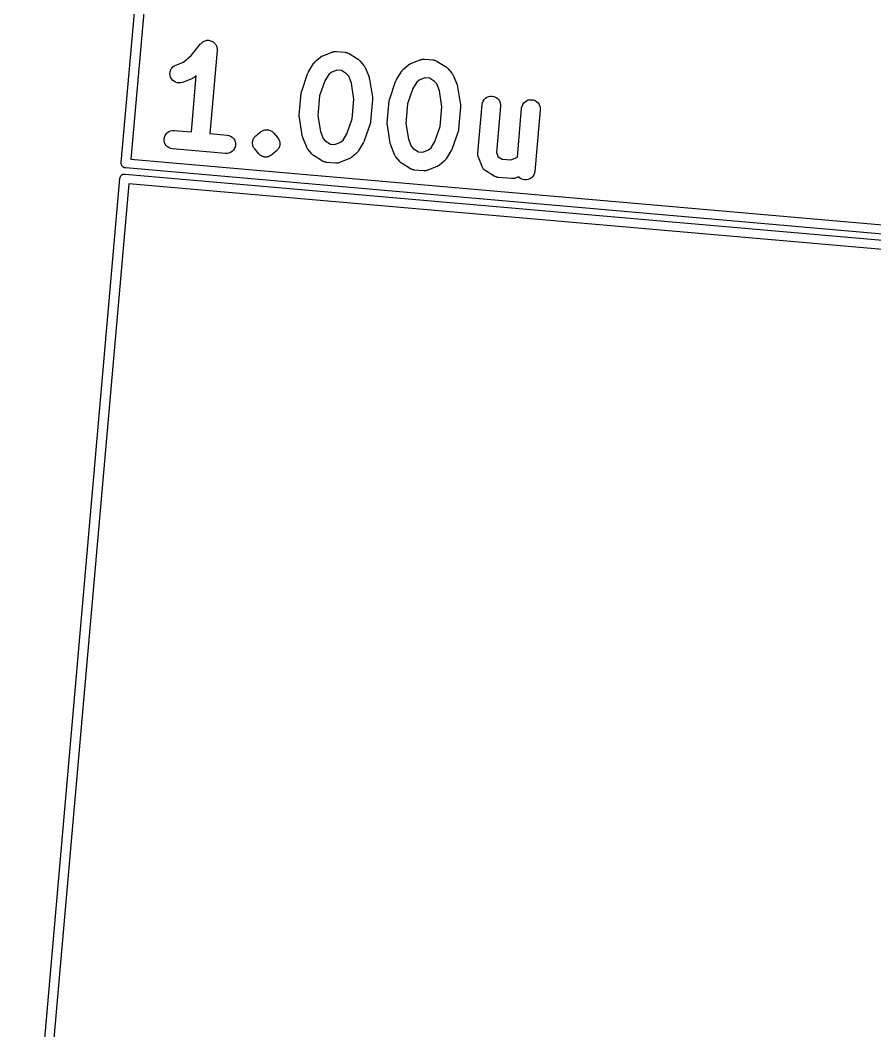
# Model space of a CAD drawing. Extents: x 72 to 342, y -189 to -99.
# Drawn here: x 73.85 to 87.88, y -134.71 to -118.11 of the extents above; entities that cross this region are included whole.
import ezdxf

# ---------------------------------------------------------------- set-up
doc = ezdxf.new("R2010")
doc.units = 0
doc.header["$MEASUREMENT"] = 0
doc.layers.add('BLACK', color=7, linetype='CONTINUOUS')

msp = doc.modelspace()

# ---------------------------------------------------------------- linework, layer by layer
at = {"layer": 'BLACK', "linetype": 'CONTINUOUS'}
for p, q in [((75.5059, -120.447), (77.1434, -101.73)), ((77.2889, -101.815), (75.664, -120.388)), ((76.6555, -118.687), (76.8096, -118.495)), ((76.8096, -118.495), (76.8108, -118.493)), ((76.8108, -118.493), (76.8108, -118.493)), ((76.8108, -118.493), (76.8108, -118.493)), ((76.8108, -118.493), (76.811, -118.493)), ((76.811, -118.493), (76.8215, -118.483)), ((76.8215, -118.483), (76.8319, -118.472)), ((76.8319, -118.472), (76.832, -118.472)), ((76.832, -118.472), (76.8442, -118.464)), ((76.832, -118.472), (76.832, -118.472)), ((76.8442, -118.464), (76.8566, -118.456)), ((76.8566, -118.456), (76.8567, -118.456)), ((76.8567, -118.456), (76.8568, -118.456)), ((76.8568, -118.456), (76.8704, -118.45)), ((76.8704, -118.45), (76.884, -118.444)), ((76.884, -118.444), (76.8841, -118.444)), ((76.8841, -118.444), (76.8843, -118.444)), ((76.8843, -118.444), (76.8988, -118.441)), ((76.8988, -118.441), (76.9132, -118.438)), ((76.9132, -118.438), (76.9133, -118.438)), ((76.9133, -118.438), (76.9134, -118.438)), ((76.9134, -118.438), (76.9284, -118.438)), ((76.9284, -118.438), (76.9429, -118.438)), ((76.9429, -118.438), (76.943, -118.438)), ((76.943, -118.438), (76.9432, -118.438)), ((76.9432, -118.438), (76.958, -118.441)), ((76.958, -118.441), (76.9721, -118.444)), ((76.9721, -118.444), (76.9722, -118.444)), ((76.9722, -118.444), (76.9724, -118.444)), ((76.9724, -118.444), (76.9864, -118.45)), ((76.9864, -118.45), (76.9997, -118.455)), ((76.9997, -118.455), (76.9998, -118.455)), ((76.9998, -118.455), (76.9999, -118.455)), ((76.9999, -118.455), (77.0126, -118.464)), ((77.0126, -118.464), (77.0245, -118.472)), ((77.0245, -118.472), (77.0246, -118.472)), ((77.0246, -118.472), (77.0247, -118.472)), ((77.0247, -118.472), (77.0353, -118.482)), ((77.0353, -118.482), (77.0457, -118.493)), ((77.0457, -118.493), (77.0457, -118.493)), ((77.0457, -118.493), (77.0458, -118.493)), ((77.0458, -118.493), (77.0541, -118.505)), ((77.0541, -118.505), (77.0624, -118.517)), ((77.0624, -118.517), (77.0624, -118.517)), ((77.0624, -118.517), (77.0625, -118.517)), ((77.0625, -118.517), (77.0684, -118.531)), ((76.5288, -118.794), (76.6555, -118.687)), ((77.0804, -118.603), (76.9609, -119.97)), ((77.0684, -118.531), (77.074, -118.545)), ((77.074, -118.545), (77.074, -118.545)), ((77.074, -118.545), (77.0741, -118.545)), ((77.0741, -118.545), (77.0771, -118.559)), ((77.0771, -118.559), (77.0801, -118.574)), ((77.0801, -118.574), (77.0801, -118.574)), ((77.0801, -118.574), (77.0801, -118.574)), ((77.0801, -118.574), (77.0803, -118.589)), ((77.0803, -118.589), (77.0804, -118.603)), ((78.8106, -118.695), (78.8182, -118.691)), ((78.8182, -118.691), (78.9691, -118.632)), ((78.9691, -118.632), (78.9711, -118.631)), ((78.9711, -118.631), (78.9754, -118.63)), ((78.9754, -118.63), (78.9796, -118.628)), ((78.9796, -118.628), (78.9898, -118.626)), ((78.9898, -118.626), (78.9998, -118.623)), ((78.9998, -118.623), (79.0043, -118.623)), ((79.0043, -118.623), (79.0087, -118.622)), ((79.0087, -118.622), (79.0191, -118.622)), ((79.0191, -118.622), (79.0295, -118.621)), ((79.0295, -118.621), (79.0339, -118.622)), ((79.0339, -118.622), (79.0384, -118.622)), ((79.0384, -118.622), (79.183, -118.634)), ((79.183, -118.634), (79.1851, -118.635)), ((79.1851, -118.635), (79.1895, -118.635)), ((79.1895, -118.635), (79.194, -118.636)), ((79.194, -118.636), (79.2041, -118.638)), ((79.2041, -118.638), (79.2143, -118.64)), ((79.2143, -118.64), (79.2184, -118.642)), ((79.2184, -118.642), (79.2228, -118.643)), ((79.2228, -118.643), (79.2322, -118.648)), ((79.2322, -118.648), (79.2418, -118.652)), ((79.2418, -118.652), (79.2455, -118.654)), ((79.2455, -118.654), (79.2495, -118.656)), ((79.2495, -118.656), (79.3878, -118.741)), ((76.3511, -118.876), (76.3744, -118.858)), ((76.3744, -118.858), (76.4009, -118.844)), ((76.4009, -118.844), (76.5288, -118.794)), ((78.5808, -118.958), (78.6658, -118.819)), ((78.6658, -118.819), (78.6669, -118.818)), ((78.6669, -118.818), (78.6722, -118.811)), ((78.6722, -118.811), (78.6768, -118.804)), ((78.6768, -118.804), (78.6813, -118.799)), ((78.6813, -118.799), (78.6852, -118.794)), ((78.6852, -118.794), (78.6917, -118.789)), ((78.6917, -118.789), (78.6977, -118.782)), ((78.6977, -118.782), (78.7763, -118.716)), ((78.7763, -118.716), (78.7779, -118.715)), ((78.7779, -118.715), (78.785, -118.71)), ((78.785, -118.71), (78.7918, -118.705)), ((78.7918, -118.705), (78.7974, -118.702)), ((78.7974, -118.702), (78.8027, -118.699)), ((78.8027, -118.699), (78.8106, -118.695)), ((79.3878, -118.741), (79.3896, -118.742)), ((79.3896, -118.742), (79.3963, -118.748)), ((79.3963, -118.748), (79.4035, -118.752)), ((79.4035, -118.752), (79.408, -118.757)), ((79.408, -118.757), (79.413, -118.761)), ((79.413, -118.761), (79.4186, -118.767)), ((79.4186, -118.767), (79.4248, -118.773)), ((79.4248, -118.773), (79.4907, -118.852)), ((79.4907, -118.852), (79.4921, -118.853)), ((79.4921, -118.853), (79.4968, -118.861)), ((80.1436, -118.909), (80.2222, -118.843)), ((80.2222, -118.843), (80.2238, -118.842)), ((80.2238, -118.842), (80.2309, -118.837)), ((80.2309, -118.837), (80.2377, -118.832)), ((80.2377, -118.832), (80.2433, -118.829)), ((80.2433, -118.829), (80.2486, -118.825)), ((80.2486, -118.825), (80.2565, -118.822)), ((80.2565, -118.822), (80.2641, -118.818)), ((80.2641, -118.818), (80.415, -118.758)), ((80.415, -118.758), (80.417, -118.758)), ((80.417, -118.758), (80.4214, -118.756)), ((80.4214, -118.756), (80.4255, -118.755)), ((80.4255, -118.755), (80.4357, -118.752)), ((80.4357, -118.752), (80.4457, -118.75)), ((80.4457, -118.75), (80.4502, -118.749)), ((80.4502, -118.749), (80.4546, -118.749)), ((80.4546, -118.749), (80.465, -118.748)), ((80.465, -118.748), (80.4754, -118.748)), ((80.4754, -118.748), (80.4799, -118.748)), ((80.4799, -118.748), (80.4843, -118.748)), ((80.4843, -118.748), (80.6289, -118.761)), ((80.6289, -118.761), (80.631, -118.761)), ((80.631, -118.761), (80.6354, -118.762)), ((80.6354, -118.762), (80.6399, -118.762)), ((80.6399, -118.762), (80.65, -118.765)), ((80.65, -118.765), (80.6602, -118.767)), ((80.6602, -118.767), (80.6643, -118.769)), ((80.6643, -118.769), (80.6687, -118.77)), ((80.6687, -118.77), (80.6781, -118.774)), ((80.6781, -118.774), (80.6877, -118.778)), ((80.6877, -118.778), (80.6914, -118.781)), ((80.6914, -118.781), (80.6954, -118.783)), ((80.6954, -118.783), (80.8337, -118.868)), ((76.3045, -118.983), (76.308, -118.953)), ((76.3068, -119.012), (76.3045, -118.983)), ((76.3147, -119.041), (76.3068, -119.012)), ((76.308, -118.953), (76.3173, -118.925)), ((76.3173, -118.925), (76.3318, -118.899)), ((76.3318, -118.899), (76.3511, -118.876)), ((76.6572, -119.943), (76.7384, -119.016)), ((76.7384, -119.016), (76.7057, -119.043)), ((78.469, -119.271), (78.5666, -118.988)), ((78.5666, -118.988), (78.5673, -118.986)), ((78.5673, -118.986), (78.5676, -118.985)), ((78.5676, -118.985), (78.5678, -118.984)), ((78.5678, -118.984), (78.574, -118.972)), ((78.574, -118.972), (78.5801, -118.959)), ((78.5801, -118.959), (78.5805, -118.958)), ((78.5805, -118.958), (78.5808, -118.958)), ((78.9125, -119), (78.8493, -119.103)), ((78.9533, -118.966), (78.9125, -119)), ((79.0477, -118.928), (78.9533, -118.966)), ((79.1206, -118.935), (79.0477, -118.928)), ((79.2072, -118.988), (79.1206, -118.935)), ((79.2413, -119.029), (79.2072, -118.988)), ((79.4968, -118.861), (79.5021, -118.867)), ((79.5021, -118.867), (79.505, -118.873)), ((79.505, -118.873), (79.5085, -118.878)), ((79.5085, -118.878), (79.5118, -118.886)), ((79.5118, -118.886), (79.5157, -118.894)), ((79.5157, -118.894), (79.5754, -119.045)), ((80.0267, -119.084), (80.1117, -118.946)), ((80.1117, -118.946), (80.1128, -118.944)), ((80.1128, -118.944), (80.1181, -118.937)), ((80.1181, -118.937), (80.1227, -118.93)), ((80.1227, -118.93), (80.1272, -118.926)), ((80.1272, -118.926), (80.1311, -118.921)), ((80.1311, -118.921), (80.1376, -118.915)), ((80.1376, -118.915), (80.1436, -118.909)), ((80.8337, -118.868), (80.8355, -118.869)), ((80.8355, -118.869), (80.8422, -118.874)), ((80.8422, -118.874), (80.8494, -118.879)), ((80.8494, -118.879), (80.8539, -118.883)), ((80.8539, -118.883), (80.8589, -118.887)), ((80.8589, -118.887), (80.8645, -118.894)), ((80.8645, -118.894), (80.8707, -118.9)), ((80.8707, -118.9), (80.9366, -118.978)), ((80.9366, -118.978), (80.938, -118.98)), ((80.938, -118.98), (80.9427, -118.987)), ((80.9427, -118.987), (80.948, -118.994)), ((80.948, -118.994), (80.9509, -118.999)), ((80.9509, -118.999), (80.9544, -119.005)), ((80.9544, -119.005), (80.9577, -119.013)), ((80.9577, -119.013), (80.9616, -119.02)), ((80.9616, -119.02), (81.0213, -119.171)), ((76.3281, -119.068), (76.3147, -119.041)), ((76.3464, -119.091), (76.3281, -119.068)), ((76.3689, -119.11), (76.3464, -119.091)), ((76.3948, -119.125), (76.3689, -119.11)), ((76.423, -119.135), (76.3948, -119.125)), ((76.4525, -119.138), (76.423, -119.135)), ((76.4822, -119.136), (76.4525, -119.138)), ((76.5109, -119.128), (76.4822, -119.136)), ((76.5129, -119.128), (76.5109, -119.128)), ((76.6638, -119.068), (76.5129, -119.128)), ((76.6714, -119.064), (76.6638, -119.068)), ((76.6793, -119.061), (76.6714, -119.064)), ((76.6846, -119.057), (76.6793, -119.061)), ((76.6903, -119.054), (76.6846, -119.057)), ((76.697, -119.049), (76.6903, -119.054)), ((76.7041, -119.044), (76.697, -119.049)), ((76.7057, -119.043), (76.7041, -119.044)), ((78.8493, -119.103), (78.7633, -119.352)), ((79.2857, -119.141), (79.2413, -119.029)), ((79.3272, -119.402), (79.2857, -119.141)), ((79.5754, -119.045), (79.5761, -119.047)), ((79.5761, -119.047), (79.5763, -119.047)), ((79.5763, -119.047), (79.5766, -119.048)), ((79.5766, -119.048), (79.5802, -119.062)), ((79.5802, -119.062), (79.5839, -119.075)), ((79.5839, -119.075), (79.584, -119.076)), ((79.584, -119.076), (79.5841, -119.077)), ((79.5841, -119.077), (79.6311, -119.372)), ((79.9149, -119.397), (80.0125, -119.114)), ((80.0125, -119.114), (80.0132, -119.112)), ((80.0132, -119.112), (80.0135, -119.112)), ((80.0135, -119.112), (80.0137, -119.111)), ((80.0137, -119.111), (80.0199, -119.098)), ((80.0199, -119.098), (80.026, -119.085)), ((80.026, -119.085), (80.0264, -119.085)), ((80.0264, -119.085), (80.0267, -119.084)), ((80.3584, -119.126), (80.2952, -119.229)), ((80.3992, -119.092), (80.3584, -119.126)), ((80.4936, -119.055), (80.3992, -119.092)), ((80.5665, -119.061), (80.4936, -119.055)), ((80.6531, -119.115), (80.5665, -119.061)), ((80.6872, -119.155), (80.6531, -119.115)), ((80.7316, -119.268), (80.6872, -119.155)), ((81.0213, -119.171), (81.022, -119.173)), ((81.022, -119.173), (81.0222, -119.174)), ((81.0222, -119.174), (81.0225, -119.174)), ((81.0225, -119.174), (81.0261, -119.188)), ((81.0261, -119.188), (81.0298, -119.202)), ((78.4296, -119.668), (78.4613, -119.307)), ((78.4613, -119.307), (78.4615, -119.305)), ((78.4615, -119.305), (78.462, -119.302)), ((78.462, -119.302), (78.4621, -119.299)), ((78.4621, -119.299), (78.4649, -119.288)), ((78.4649, -119.288), (78.4673, -119.276)), ((78.4673, -119.276), (78.4684, -119.273)), ((78.4684, -119.273), (78.469, -119.271)), ((78.7633, -119.352), (78.7349, -119.676)), ((80.2952, -119.229), (80.2092, -119.479)), ((80.7731, -119.528), (80.7316, -119.268)), ((81.0298, -119.202), (81.0299, -119.203)), ((81.0299, -119.203), (81.03, -119.203)), ((81.03, -119.203), (81.077, -119.499)), ((81.5389, -119.362), (81.5681, -119.356)), ((81.5681, -119.356), (81.5978, -119.356)), ((81.5978, -119.356), (81.627, -119.361)), ((79.2988, -119.726), (79.3272, -119.402)), ((79.6324, -119.409), (79.6008, -119.771)), ((79.6311, -119.372), (79.6314, -119.374)), ((79.6314, -119.374), (79.6316, -119.377)), ((79.6316, -119.377), (79.6321, -119.38)), ((79.6321, -119.38), (79.6323, -119.392)), ((79.6323, -119.392), (79.6328, -119.404)), ((79.6328, -119.404), (79.6324, -119.407)), ((79.6324, -119.407), (79.6324, -119.409)), ((79.8755, -119.795), (79.9072, -119.433)), ((79.9072, -119.433), (79.9074, -119.431)), ((79.9074, -119.431), (79.9079, -119.429)), ((79.9079, -119.429), (79.908, -119.426)), ((79.908, -119.426), (79.9108, -119.414)), ((79.9108, -119.414), (79.9132, -119.402)), ((79.9132, -119.402), (79.9143, -119.4)), ((79.9143, -119.4), (79.9149, -119.397)), ((80.2092, -119.479), (80.1808, -119.803)), ((81.077, -119.499), (81.0774, -119.501)), ((81.0774, -119.501), (81.0775, -119.504)), ((81.0775, -119.504), (81.078, -119.506)), ((81.078, -119.506), (81.0782, -119.518)), ((81.0782, -119.518), (81.0787, -119.531)), ((81.3621, -120.289), (81.4317, -119.494)), ((81.4317, -119.494), (81.4319, -119.492)), ((81.4319, -119.492), (81.4378, -119.463)), ((81.4378, -119.463), (81.4492, -119.435)), ((81.4492, -119.435), (81.4657, -119.411)), ((81.4657, -119.411), (81.4868, -119.39)), ((81.4868, -119.39), (81.5115, -119.373)), ((81.5115, -119.373), (81.5389, -119.362)), ((81.627, -119.361), (81.6546, -119.372)), ((81.6546, -119.372), (81.6794, -119.389)), ((81.7353, -119.521), (81.6689, -120.28)), ((81.6794, -119.389), (81.7006, -119.41)), ((81.7006, -119.41), (81.7173, -119.434)), ((81.7173, -119.434), (81.7289, -119.462)), ((81.7289, -119.462), (81.735, -119.491)), ((81.735, -119.491), (81.7353, -119.521)), ((82.0825, -119.549), (82.0884, -119.52)), ((82.0884, -119.52), (82.0999, -119.492)), ((82.0999, -119.492), (82.1164, -119.467)), ((82.1164, -119.467), (82.1374, -119.446)), ((82.1374, -119.446), (82.1621, -119.43)), ((82.1621, -119.43), (82.1896, -119.418)), ((82.1896, -119.418), (82.2188, -119.413)), ((82.2188, -119.413), (82.2485, -119.413)), ((82.2485, -119.413), (82.2777, -119.418)), ((82.2777, -119.418), (82.3052, -119.429)), ((82.3052, -119.429), (82.3301, -119.446)), ((82.3301, -119.446), (82.3512, -119.467)), ((82.3512, -119.467), (82.368, -119.491)), ((82.368, -119.491), (82.3796, -119.519)), ((82.3796, -119.519), (82.3857, -119.548)), ((78.4293, -119.674), (78.4297, -119.671)), ((78.4298, -119.686), (78.4293, -119.674)), ((78.4297, -119.671), (78.4296, -119.668)), ((78.4299, -119.698), (78.4298, -119.686)), ((78.7349, -119.676), (78.7763, -119.937)), ((80.7447, -119.852), (80.7731, -119.528)), ((81.0783, -119.536), (81.0467, -119.897)), ((81.0787, -119.531), (81.0783, -119.533)), ((81.0783, -119.533), (81.0783, -119.536)), ((82.0119, -120.356), (82.0823, -119.551)), ((82.0823, -119.551), (82.0825, -119.549)), ((82.386, -119.578), (82.2974, -120.59)), ((82.3857, -119.548), (82.386, -119.578)), ((78.4305, -119.701), (78.4299, -119.698)), ((78.4306, -119.704), (78.4305, -119.701)), ((78.4309, -119.706), (78.4306, -119.704)), ((78.4779, -120.001), (78.4309, -119.706)), ((79.2128, -119.975), (79.2988, -119.726)), ((79.5931, -119.807), (79.4955, -120.09)), ((79.5937, -119.805), (79.5931, -119.807)), ((79.5947, -119.802), (79.5937, -119.805)), ((79.5971, -119.79), (79.5947, -119.802)), ((79.6, -119.778), (79.5971, -119.79)), ((79.6001, -119.776), (79.6, -119.778)), ((79.6006, -119.773), (79.6001, -119.776)), ((79.6008, -119.771), (79.6006, -119.773)), ((79.8752, -119.8), (79.8756, -119.798)), ((79.8757, -119.813), (79.8752, -119.8)), ((79.8756, -119.798), (79.8755, -119.795)), ((79.8758, -119.825), (79.8757, -119.813)), ((79.8764, -119.827), (79.8758, -119.825)), ((79.8765, -119.83), (79.8764, -119.827)), ((79.8768, -119.832), (79.8765, -119.83)), ((79.9238, -120.128), (79.8768, -119.832)), ((80.1808, -119.803), (80.2222, -120.063)), ((80.6587, -120.101), (80.7447, -119.852)), ((76.2159, -120.027), (76.2272, -119.999)), ((76.2272, -119.999), (76.2436, -119.974)), ((76.2436, -119.974), (76.2644, -119.953)), ((76.2644, -119.953), (76.289, -119.937)), ((76.289, -119.937), (76.3164, -119.925)), ((76.3164, -119.925), (76.3455, -119.919)), ((76.3455, -119.919), (76.3753, -119.919)), ((76.3753, -119.919), (76.6572, -119.943)), ((76.9609, -119.97), (77.2428, -119.994)), ((77.2428, -119.994), (77.2449, -119.995)), ((77.2449, -119.995), (77.2741, -120.001)), ((77.2741, -120.001), (77.3016, -120.012)), ((77.3016, -120.012), (77.3263, -120.028)), ((77.6961, -120.028), (77.7062, -120.018)), ((77.7062, -120.018), (77.7163, -120.008)), ((77.7163, -120.008), (77.7949, -119.942)), ((77.7949, -119.942), (77.7957, -119.941)), ((77.7957, -119.941), (77.7957, -119.941)), ((77.7957, -119.941), (77.7957, -119.941)), ((77.7957, -119.941), (77.7961, -119.941)), ((77.7961, -119.941), (77.7965, -119.94)), ((77.7961, -119.941), (77.7961, -119.941)), ((77.7961, -119.941), (77.7961, -119.941)), ((77.7965, -119.94), (77.8085, -119.933)), ((77.8085, -119.933), (77.8204, -119.925)), ((77.8204, -119.925), (77.8206, -119.924)), ((77.8206, -119.924), (77.8208, -119.924)), ((77.8208, -119.924), (77.8211, -119.924)), ((77.8211, -119.924), (77.8213, -119.924)), ((77.8213, -119.924), (77.8346, -119.919)), ((77.8346, -119.919), (77.8478, -119.913)), ((77.8478, -119.913), (77.848, -119.913)), ((77.848, -119.913), (77.8483, -119.913)), ((77.8483, -119.913), (77.8486, -119.913)), ((77.8486, -119.913), (77.8488, -119.913)), ((77.8488, -119.913), (77.8628, -119.91)), ((77.8628, -119.91), (77.8769, -119.907)), ((77.8769, -119.907), (77.8772, -119.907)), ((77.8772, -119.907), (77.8774, -119.907)), ((77.8774, -119.907), (77.8777, -119.907)), ((77.8777, -119.907), (77.878, -119.907)), ((77.878, -119.907), (77.8923, -119.907)), ((77.8923, -119.907), (77.9067, -119.907)), ((77.9067, -119.907), (77.9069, -119.907)), ((77.9069, -119.907), (77.9072, -119.907)), ((77.9072, -119.907), (77.9074, -119.907)), ((77.9074, -119.907), (77.9077, -119.907)), ((77.9077, -119.907), (77.9218, -119.91)), ((77.9218, -119.91), (77.9359, -119.912)), ((77.9359, -119.912), (77.9361, -119.912)), ((77.9361, -119.912), (77.9364, -119.913)), ((77.9364, -119.913), (77.9366, -119.913)), ((77.9366, -119.913), (77.9369, -119.913)), ((77.9369, -119.913), (77.9502, -119.918)), ((77.9502, -119.918), (77.9634, -119.924)), ((77.9634, -119.924), (77.9637, -119.924)), ((77.9637, -119.924), (77.9639, -119.924)), ((77.9639, -119.924), (77.9641, -119.924)), ((77.9641, -119.924), (77.9644, -119.924)), ((77.9644, -119.924), (77.9763, -119.932)), ((77.9763, -119.932), (77.9883, -119.94)), ((77.9883, -119.94), (77.9885, -119.94)), ((77.9885, -119.94), (77.9887, -119.94)), ((77.9887, -119.94), (77.9889, -119.94)), ((77.9889, -119.94), (77.9892, -119.94)), ((77.9892, -119.94), (77.9993, -119.951)), ((77.9993, -119.951), (78.0096, -119.961)), ((78.0096, -119.961), (78.0756, -120.039)), ((78.4781, -120.002), (78.4779, -120.001)), ((78.4782, -120.003), (78.4781, -120.002)), ((78.4819, -120.016), (78.4782, -120.003)), ((78.4855, -120.03), (78.4819, -120.016)), ((78.7763, -119.937), (78.8207, -120.049)), ((79.1495, -120.078), (79.2128, -119.975)), ((81.039, -119.934), (80.9414, -120.217)), ((81.0396, -119.931), (81.039, -119.934)), ((81.0406, -119.929), (81.0396, -119.931)), ((81.043, -119.917), (81.0406, -119.929)), ((81.0459, -119.905), (81.043, -119.917)), ((81.046, -119.902), (81.0459, -119.905)), ((81.0465, -119.9), (81.046, -119.902)), ((81.0467, -119.897), (81.0465, -119.9)), ((76.2103, -120.056), (76.2159, -120.027)), ((76.2104, -120.086), (76.2103, -120.056)), ((76.2163, -120.115), (76.2104, -120.086)), ((76.2277, -120.142), (76.2163, -120.115)), ((76.2442, -120.167), (76.2277, -120.142)), ((76.2653, -120.188), (76.2442, -120.167)), ((77.3263, -120.028), (77.3473, -120.05)), ((77.3473, -120.05), (77.3638, -120.074)), ((77.3638, -120.074), (77.3753, -120.102)), ((77.3753, -120.102), (77.3812, -120.131)), ((77.3813, -120.161), (77.3756, -120.19)), ((77.3812, -120.131), (77.3813, -120.161)), ((77.6624, -120.111), (77.6625, -120.11)), ((77.6625, -120.125), (77.6624, -120.111)), ((77.6625, -120.11), (77.6654, -120.096)), ((77.6625, -120.11), (77.6625, -120.11)), ((77.6625, -120.139), (77.6625, -120.125)), ((77.6627, -120.14), (77.6625, -120.139)), ((77.6655, -120.154), (77.6627, -120.14)), ((77.6627, -120.14), (77.6627, -120.14)), ((77.6654, -120.096), (77.668, -120.082)), ((77.6683, -120.169), (77.6655, -120.154)), ((77.668, -120.082), (77.6682, -120.081)), ((77.6682, -120.081), (77.6683, -120.081)), ((77.6683, -120.081), (77.6738, -120.067)), ((77.6685, -120.169), (77.6683, -120.169)), ((77.6686, -120.17), (77.6685, -120.169)), ((77.6742, -120.183), (77.6686, -120.17)), ((77.6738, -120.067), (77.6792, -120.054)), ((77.6797, -120.196), (77.6742, -120.183)), ((77.6792, -120.054), (77.6795, -120.054)), ((77.6795, -120.054), (77.6797, -120.053)), ((77.6797, -120.053), (77.6876, -120.041)), ((77.6876, -120.041), (77.6955, -120.029)), ((77.6955, -120.029), (77.6958, -120.029)), ((77.6958, -120.029), (77.6961, -120.028)), ((78.0756, -120.039), (78.0762, -120.04)), ((78.0762, -120.04), (78.0762, -120.04)), ((78.0762, -120.04), (78.0763, -120.04)), ((78.0763, -120.04), (78.0769, -120.041)), ((78.0769, -120.041), (78.0849, -120.053)), ((78.0849, -120.053), (78.0929, -120.065)), ((78.0929, -120.065), (78.0931, -120.065)), ((78.0931, -120.065), (78.0934, -120.066)), ((78.0934, -120.066), (78.0989, -120.079)), ((78.0989, -120.079), (78.1044, -120.092)), ((78.1047, -120.181), (78.0992, -120.195)), ((78.1044, -120.092), (78.1045, -120.093)), ((78.1045, -120.093), (78.1047, -120.093)), ((78.1047, -120.093), (78.1075, -120.107)), ((78.1048, -120.181), (78.1047, -120.181)), ((78.105, -120.18), (78.1048, -120.181)), ((78.1077, -120.166), (78.105, -120.18)), ((78.1075, -120.107), (78.1104, -120.121)), ((78.1105, -120.152), (78.1077, -120.166)), ((78.1104, -120.121), (78.1104, -120.122)), ((78.1104, -120.122), (78.1105, -120.122)), ((78.1105, -120.122), (78.1105, -120.137)), ((78.1105, -120.137), (78.1106, -120.151)), ((78.1106, -120.151), (78.1105, -120.152)), ((78.1105, -120.152), (78.1105, -120.152)), ((78.4858, -120.031), (78.4855, -120.03)), ((78.4859, -120.031), (78.4858, -120.031)), ((78.4867, -120.033), (78.4859, -120.031)), ((78.5464, -120.184), (78.4867, -120.033)), ((78.5503, -120.192), (78.5464, -120.184)), ((78.8207, -120.049), (78.8549, -120.09)), ((78.8549, -120.09), (78.9414, -120.143)), ((78.9414, -120.143), (79.0144, -120.149)), ((79.0144, -120.149), (79.1088, -120.112)), ((79.1088, -120.112), (79.1495, -120.078)), ((79.4812, -120.12), (79.3963, -120.259)), ((79.4816, -120.12), (79.4812, -120.12)), ((79.482, -120.119), (79.4816, -120.12)), ((79.4881, -120.106), (79.482, -120.119)), ((79.4943, -120.094), (79.4881, -120.106)), ((79.4945, -120.093), (79.4943, -120.094)), ((79.4948, -120.092), (79.4945, -120.093)), ((79.4955, -120.09), (79.4948, -120.092)), ((79.924, -120.128), (79.9238, -120.128)), ((79.9241, -120.129), (79.924, -120.128)), ((79.9278, -120.143), (79.9241, -120.129)), ((79.9314, -120.156), (79.9278, -120.143)), ((79.9317, -120.157), (79.9314, -120.156)), ((79.9318, -120.158), (79.9317, -120.157)), ((79.9326, -120.16), (79.9318, -120.158)), ((79.9923, -120.311), (79.9326, -120.16)), ((80.2222, -120.063), (80.2666, -120.176)), ((80.2666, -120.176), (80.3008, -120.216)), ((80.5955, -120.204), (80.6587, -120.101)), ((76.29, -120.205), (76.2653, -120.188)), ((76.3174, -120.216), (76.29, -120.205)), ((76.3466, -120.222), (76.3174, -120.216)), ((76.3487, -120.222), (76.3466, -120.222)), ((77.2163, -120.298), (76.3487, -120.222)), ((77.246, -120.298), (77.2163, -120.298)), ((77.2751, -120.292), (77.246, -120.298)), ((77.3025, -120.28), (77.2751, -120.292)), ((77.3271, -120.263), (77.3025, -120.28)), ((77.348, -120.242), (77.3271, -120.263)), ((77.3643, -120.217), (77.348, -120.242)), ((77.3756, -120.19), (77.3643, -120.217)), ((77.68, -120.197), (77.6797, -120.196)), ((77.6802, -120.197), (77.68, -120.197)), ((77.6881, -120.209), (77.6802, -120.197)), ((77.6961, -120.221), (77.6881, -120.209)), ((77.6968, -120.222), (77.6961, -120.221)), ((77.6975, -120.223), (77.6968, -120.222)), ((77.6968, -120.222), (77.6968, -120.222)), ((77.6968, -120.222), (77.6968, -120.222)), ((77.7634, -120.301), (77.6975, -120.223)), ((77.7737, -120.311), (77.7634, -120.301)), ((77.7839, -120.321), (77.7737, -120.311)), ((77.7841, -120.321), (77.7839, -120.321)), ((77.7843, -120.322), (77.7841, -120.321)), ((77.7845, -120.322), (77.7843, -120.322)), ((77.7847, -120.322), (77.7845, -120.322)), ((77.7967, -120.33), (77.7847, -120.322)), ((77.8086, -120.338), (77.7967, -120.33)), ((77.8089, -120.338), (77.8086, -120.338)), ((77.8091, -120.338), (77.8089, -120.338)), ((77.8094, -120.338), (77.8091, -120.338)), ((77.8096, -120.338), (77.8094, -120.338)), ((77.8228, -120.344), (77.8096, -120.338)), ((77.8361, -120.349), (77.8228, -120.344)), ((77.8364, -120.349), (77.8361, -120.349)), ((77.8367, -120.349), (77.8364, -120.349)), ((77.8369, -120.349), (77.8367, -120.349)), ((77.8372, -120.349), (77.8369, -120.349)), ((77.8512, -120.352), (77.8372, -120.349)), ((77.8653, -120.355), (77.8512, -120.352)), ((77.9103, -120.352), (77.8961, -120.355)), ((77.9242, -120.349), (77.9103, -120.352)), ((77.9245, -120.349), (77.9242, -120.349)), ((77.9247, -120.349), (77.9245, -120.349)), ((77.925, -120.349), (77.9247, -120.349)), ((77.9253, -120.349), (77.925, -120.349)), ((77.9385, -120.343), (77.9253, -120.349)), ((77.9517, -120.338), (77.9385, -120.343)), ((77.952, -120.338), (77.9517, -120.338)), ((77.9522, -120.337), (77.952, -120.338)), ((77.9524, -120.337), (77.9522, -120.337)), ((77.9527, -120.337), (77.9524, -120.337)), ((77.9645, -120.329), (77.9527, -120.337)), ((77.9765, -120.321), (77.9645, -120.329)), ((77.9769, -120.321), (77.9765, -120.321)), ((77.9773, -120.321), (77.9769, -120.321)), ((77.9769, -120.321), (77.9769, -120.321)), ((77.9769, -120.321), (77.9769, -120.321)), ((77.9774, -120.321), (77.9773, -120.321)), ((77.9773, -120.321), (77.9773, -120.321)), ((77.9782, -120.32), (77.9774, -120.321)), ((78.0568, -120.254), (77.9782, -120.32)), ((78.0668, -120.244), (78.0568, -120.254)), ((78.0769, -120.234), (78.0668, -120.244)), ((78.0772, -120.233), (78.0769, -120.234)), ((78.0776, -120.233), (78.0772, -120.233)), ((78.0854, -120.221), (78.0776, -120.233)), ((78.0934, -120.209), (78.0854, -120.221)), ((78.0936, -120.208), (78.0934, -120.209)), ((78.0939, -120.208), (78.0936, -120.208)), ((78.0992, -120.195), (78.0939, -120.208)), ((78.5535, -120.2), (78.5503, -120.192)), ((78.557, -120.205), (78.5535, -120.2)), ((78.5599, -120.211), (78.557, -120.205)), ((78.5653, -120.217), (78.5599, -120.211)), ((78.57, -120.224), (78.5653, -120.217)), ((78.5713, -120.226), (78.57, -120.224)), ((78.6373, -120.305), (78.5713, -120.226)), ((78.6434, -120.311), (78.6373, -120.305)), ((78.649, -120.317), (78.6434, -120.311)), ((78.654, -120.321), (78.649, -120.317)), ((78.6586, -120.326), (78.654, -120.321)), ((78.6657, -120.33), (78.6586, -120.326)), ((78.6725, -120.336), (78.6657, -120.33)), ((78.6743, -120.337), (78.6725, -120.336)), ((78.8126, -120.422), (78.6743, -120.337)), ((79.3644, -120.296), (79.2858, -120.361)), ((79.3704, -120.289), (79.3644, -120.296)), ((79.3769, -120.284), (79.3704, -120.289)), ((79.3808, -120.279), (79.3769, -120.284)), ((79.3852, -120.274), (79.3808, -120.279)), ((79.3899, -120.267), (79.3852, -120.274)), ((79.3952, -120.26), (79.3899, -120.267)), ((79.3963, -120.259), (79.3952, -120.26)), ((79.9962, -120.318), (79.9923, -120.311)), ((79.9994, -120.326), (79.9962, -120.318)), ((80.0029, -120.332), (79.9994, -120.326)), ((80.0058, -120.337), (80.0029, -120.332)), ((80.0112, -120.344), (80.0058, -120.337)), ((80.0159, -120.351), (80.0112, -120.344)), ((80.0173, -120.353), (80.0159, -120.351)), ((80.0832, -120.431), (80.0173, -120.353)), ((80.3008, -120.216), (80.3874, -120.27)), ((80.3874, -120.27), (80.4603, -120.276)), ((80.4603, -120.276), (80.5547, -120.239)), ((80.5547, -120.239), (80.5955, -120.204)), ((80.9272, -120.247), (80.8422, -120.385)), ((80.9275, -120.246), (80.9272, -120.247)), ((80.9279, -120.246), (80.9275, -120.246)), ((80.934, -120.233), (80.9279, -120.246)), ((80.9402, -120.22), (80.934, -120.233)), ((80.9404, -120.219), (80.9402, -120.22)), ((80.9407, -120.219), (80.9404, -120.219)), ((80.9414, -120.217), (80.9407, -120.219)), ((81.3616, -120.298), (81.3622, -120.294)), ((81.3623, -120.309), (81.3616, -120.298)), ((81.3622, -120.294), (81.3621, -120.289)), ((81.3624, -120.319), (81.3623, -120.309)), ((81.3633, -120.323), (81.3624, -120.319)), ((81.3636, -120.328), (81.3633, -120.323)), ((81.3664, -120.338), (81.3636, -120.328)), ((81.3685, -120.348), (81.3664, -120.338)), ((81.3703, -120.352), (81.3685, -120.348)), ((81.3714, -120.357), (81.3703, -120.352)), ((81.6689, -120.28), (81.6966, -120.35)), ((81.6966, -120.35), (81.761, -120.39)), ((75.5052, -120.451), (75.5059, -120.447)), ((75.5053, -120.466), (75.5052, -120.451)), ((75.5084, -120.48), (75.5053, -120.466)), ((75.5143, -120.494), (75.5084, -120.48)), ((75.5228, -120.507), (75.5143, -120.494)), ((75.5335, -120.517), (75.5228, -120.507)), ((75.5461, -120.525), (75.5335, -120.517)), ((75.664, -120.388), (94.2366, -122.013)), ((77.8656, -120.355), (77.8653, -120.355)), ((77.8658, -120.355), (77.8656, -120.355)), ((77.8661, -120.355), (77.8658, -120.355)), ((77.8664, -120.355), (77.8661, -120.355)), ((77.8808, -120.355), (77.8664, -120.355)), ((77.8951, -120.355), (77.8808, -120.355)), ((77.8953, -120.355), (77.8951, -120.355)), ((77.8956, -120.355), (77.8953, -120.355)), ((77.8959, -120.355), (77.8956, -120.355)), ((77.8961, -120.355), (77.8959, -120.355)), ((78.8166, -120.424), (78.8126, -120.422)), ((78.8203, -120.426), (78.8166, -120.424)), ((78.8299, -120.43), (78.8203, -120.426)), ((78.8393, -120.435), (78.8299, -120.43)), ((78.8436, -120.436), (78.8393, -120.435)), ((78.8478, -120.437), (78.8436, -120.436)), ((78.858, -120.44), (78.8478, -120.437)), ((78.8681, -120.442), (78.858, -120.44)), ((78.8725, -120.442), (78.8681, -120.442)), ((78.8769, -120.443), (78.8725, -120.442)), ((78.879, -120.444), (78.8769, -120.443)), ((79.0236, -120.456), (78.879, -120.444)), ((79.0281, -120.456), (79.0236, -120.456)), ((79.0326, -120.457), (79.0281, -120.456)), ((79.043, -120.456), (79.0326, -120.457)), ((79.0534, -120.456), (79.043, -120.456)), ((79.0578, -120.455), (79.0534, -120.456)), ((79.0622, -120.455), (79.0578, -120.455)), ((79.0723, -120.452), (79.0622, -120.455)), ((79.0825, -120.45), (79.0723, -120.452)), ((79.0866, -120.448), (79.0825, -120.45)), ((79.0909, -120.447), (79.0866, -120.448)), ((79.0929, -120.446), (79.0909, -120.447)), ((79.2438, -120.386), (79.0929, -120.446)), ((79.2515, -120.383), (79.2438, -120.386)), ((79.2594, -120.379), (79.2515, -120.383)), ((79.2647, -120.376), (79.2594, -120.379)), ((79.2703, -120.373), (79.2647, -120.376)), ((79.277, -120.368), (79.2703, -120.373)), ((79.2842, -120.363), (79.277, -120.368)), ((79.2858, -120.361), (79.2842, -120.363)), ((80.0893, -120.437), (80.0832, -120.431)), ((80.0949, -120.444), (80.0893, -120.437)), ((80.0999, -120.448), (80.0949, -120.444)), ((80.1045, -120.452), (80.0999, -120.448)), ((80.1116, -120.457), (80.1045, -120.452)), ((80.1184, -120.462), (80.1116, -120.457)), ((80.1202, -120.463), (80.1184, -120.462)), ((80.2585, -120.548), (80.1202, -120.463)), ((80.6898, -120.513), (80.5388, -120.573)), ((80.6974, -120.509), (80.6898, -120.513)), ((80.7053, -120.506), (80.6974, -120.509)), ((80.7106, -120.502), (80.7053, -120.506)), ((80.7162, -120.499), (80.7106, -120.502)), ((80.7229, -120.494), (80.7162, -120.499)), ((80.7301, -120.489), (80.7229, -120.494)), ((80.7317, -120.488), (80.7301, -120.489)), ((80.8103, -120.422), (80.7317, -120.488)), ((80.8163, -120.416), (80.8103, -120.422)), ((80.8228, -120.41), (80.8163, -120.416)), ((80.8267, -120.405), (80.8228, -120.41)), ((80.8311, -120.401), (80.8267, -120.405)), ((80.8358, -120.394), (80.8311, -120.401)), ((80.8411, -120.387), (80.8358, -120.394)), ((80.8422, -120.385), (80.8411, -120.387)), ((81.3722, -120.359), (81.3714, -120.357)), ((81.4318, -120.509), (81.3722, -120.359)), ((81.4333, -120.512), (81.4318, -120.509)), ((81.4344, -120.516), (81.4333, -120.512)), ((81.4401, -120.526), (81.4344, -120.516)), ((81.761, -120.39), (81.9062, -120.402)), ((81.9062, -120.402), (82.0006, -120.365)), ((82.0006, -120.365), (82.0119, -120.356)), ((75.4858, -120.689), (75.4914, -120.675)), ((75.4914, -120.675), (75.4996, -120.662)), ((75.4996, -120.662), (75.5101, -120.652)), ((75.5101, -120.652), (75.5217, -120.644)), ((75.5217, -120.644), (75.5225, -120.643)), ((75.5225, -120.643), (75.5304, -120.64)), ((75.5304, -120.64), (75.5363, -120.637)), ((75.5363, -120.637), (75.5394, -120.637)), ((75.5394, -120.637), (75.551, -120.634)), ((75.56, -120.531), (75.5461, -120.525)), ((75.551, -120.634), (75.5622, -120.634)), ((75.5711, -120.533), (75.56, -120.531)), ((75.5622, -120.634), (75.566, -120.634)), ((75.566, -120.634), (75.5697, -120.635)), ((75.5697, -120.635), (94.2867, -122.272)), ((75.5748, -120.534), (75.5711, -120.533)), ((75.5711, -120.533), (75.5711, -120.533)), ((75.5785, -120.534), (75.5748, -120.534)), ((94.2955, -122.171), (75.5785, -120.534)), ((80.2625, -120.55), (80.2585, -120.548)), ((80.2662, -120.553), (80.2625, -120.55)), ((80.2758, -120.557), (80.2662, -120.553)), ((80.2852, -120.561), (80.2758, -120.557)), ((80.2895, -120.562), (80.2852, -120.561)), ((80.2937, -120.564), (80.2895, -120.562)), ((80.3039, -120.566), (80.2937, -120.564)), ((80.314, -120.569), (80.3039, -120.566)), ((80.3184, -120.569), (80.314, -120.569)), ((80.3228, -120.57), (80.3184, -120.569)), ((80.3249, -120.57), (80.3228, -120.57)), ((80.4695, -120.583), (80.3249, -120.57)), ((80.474, -120.583), (80.4695, -120.583)), ((80.4785, -120.583), (80.474, -120.583)), ((80.4889, -120.583), (80.4785, -120.583)), ((80.4993, -120.582), (80.4889, -120.583)), ((80.5037, -120.581), (80.4993, -120.582)), ((80.5081, -120.581), (80.5037, -120.581)), ((80.5182, -120.578), (80.5081, -120.581)), ((80.5284, -120.576), (80.5182, -120.578)), ((80.5325, -120.575), (80.5284, -120.576)), ((80.5369, -120.573), (80.5325, -120.575)), ((80.5388, -120.573), (80.5369, -120.573)), ((81.4454, -120.536), (81.4401, -120.526)), ((81.4475, -120.539), (81.4454, -120.536)), ((81.4491, -120.541), (81.4475, -120.539)), ((81.4567, -120.55), (81.4491, -120.541)), ((81.4639, -120.559), (81.4567, -120.55)), ((81.4664, -120.561), (81.4639, -120.559)), ((81.4685, -120.564), (81.4664, -120.561)), ((81.4777, -120.571), (81.4685, -120.564)), ((81.4865, -120.579), (81.4777, -120.571)), ((81.4894, -120.58), (81.4865, -120.579)), ((81.492, -120.582), (81.4894, -120.58)), ((81.4938, -120.583), (81.492, -120.582)), ((81.6321, -120.668), (81.4938, -120.583)), ((81.6361, -120.67), (81.6321, -120.668)), ((81.6398, -120.673), (81.6361, -120.67)), ((81.6494, -120.677), (81.6398, -120.673)), ((81.6588, -120.681), (81.6494, -120.677)), ((81.6631, -120.682), (81.6588, -120.681)), ((81.6673, -120.684), (81.6631, -120.682)), ((81.6775, -120.686), (81.6673, -120.684)), ((82.0342, -120.68), (81.9847, -120.699)), ((82.0497, -120.695), (82.0342, -120.68)), ((82.2634, -120.673), (82.2423, -120.694)), ((82.2799, -120.648), (82.2634, -120.673)), ((82.2914, -120.621), (82.2799, -120.648)), ((82.2972, -120.592), (82.2914, -120.621)), ((82.2974, -120.59), (82.2972, -120.592)), ((73.8455, -139.425), (75.4831, -120.707)), ((75.6286, -120.793), (74.0037, -139.366)), ((75.483, -120.704), (75.4837, -120.7)), ((75.4831, -120.707), (75.483, -120.704)), ((75.4837, -120.7), (75.4858, -120.689)), ((75.4837, -120.7), (75.4837, -120.7)), ((94.2012, -122.418), (75.6286, -120.793)), ((81.6876, -120.689), (81.6775, -120.686)), ((81.692, -120.689), (81.6876, -120.689)), ((81.6964, -120.69), (81.692, -120.689)), ((81.6986, -120.69), (81.6964, -120.69)), ((81.9154, -120.709), (81.6986, -120.69)), ((81.9199, -120.709), (81.9154, -120.709)), ((81.9244, -120.71), (81.9199, -120.709)), ((81.9348, -120.709), (81.9244, -120.71)), ((81.9452, -120.709), (81.9348, -120.709)), ((81.9496, -120.708), (81.9452, -120.709)), ((81.9541, -120.708), (81.9496, -120.708)), ((81.9641, -120.705), (81.9541, -120.708)), ((81.9743, -120.703), (81.9641, -120.705)), ((81.9784, -120.701), (81.9743, -120.703)), ((81.9828, -120.7), (81.9784, -120.701)), ((81.9847, -120.699), (81.9828, -120.7)), ((82.0745, -120.711), (82.0497, -120.695)), ((82.1021, -120.722), (82.0745, -120.711)), ((82.1313, -120.728), (82.1021, -120.722)), ((82.161, -120.728), (82.1313, -120.728)), ((82.1902, -120.722), (82.161, -120.728)), ((82.2176, -120.711), (82.1902, -120.722)), ((82.2423, -120.694), (82.2176, -120.711))]:
    msp.add_line(p, q, dxfattribs=at)

doc.saveas('drawing.dxf')
